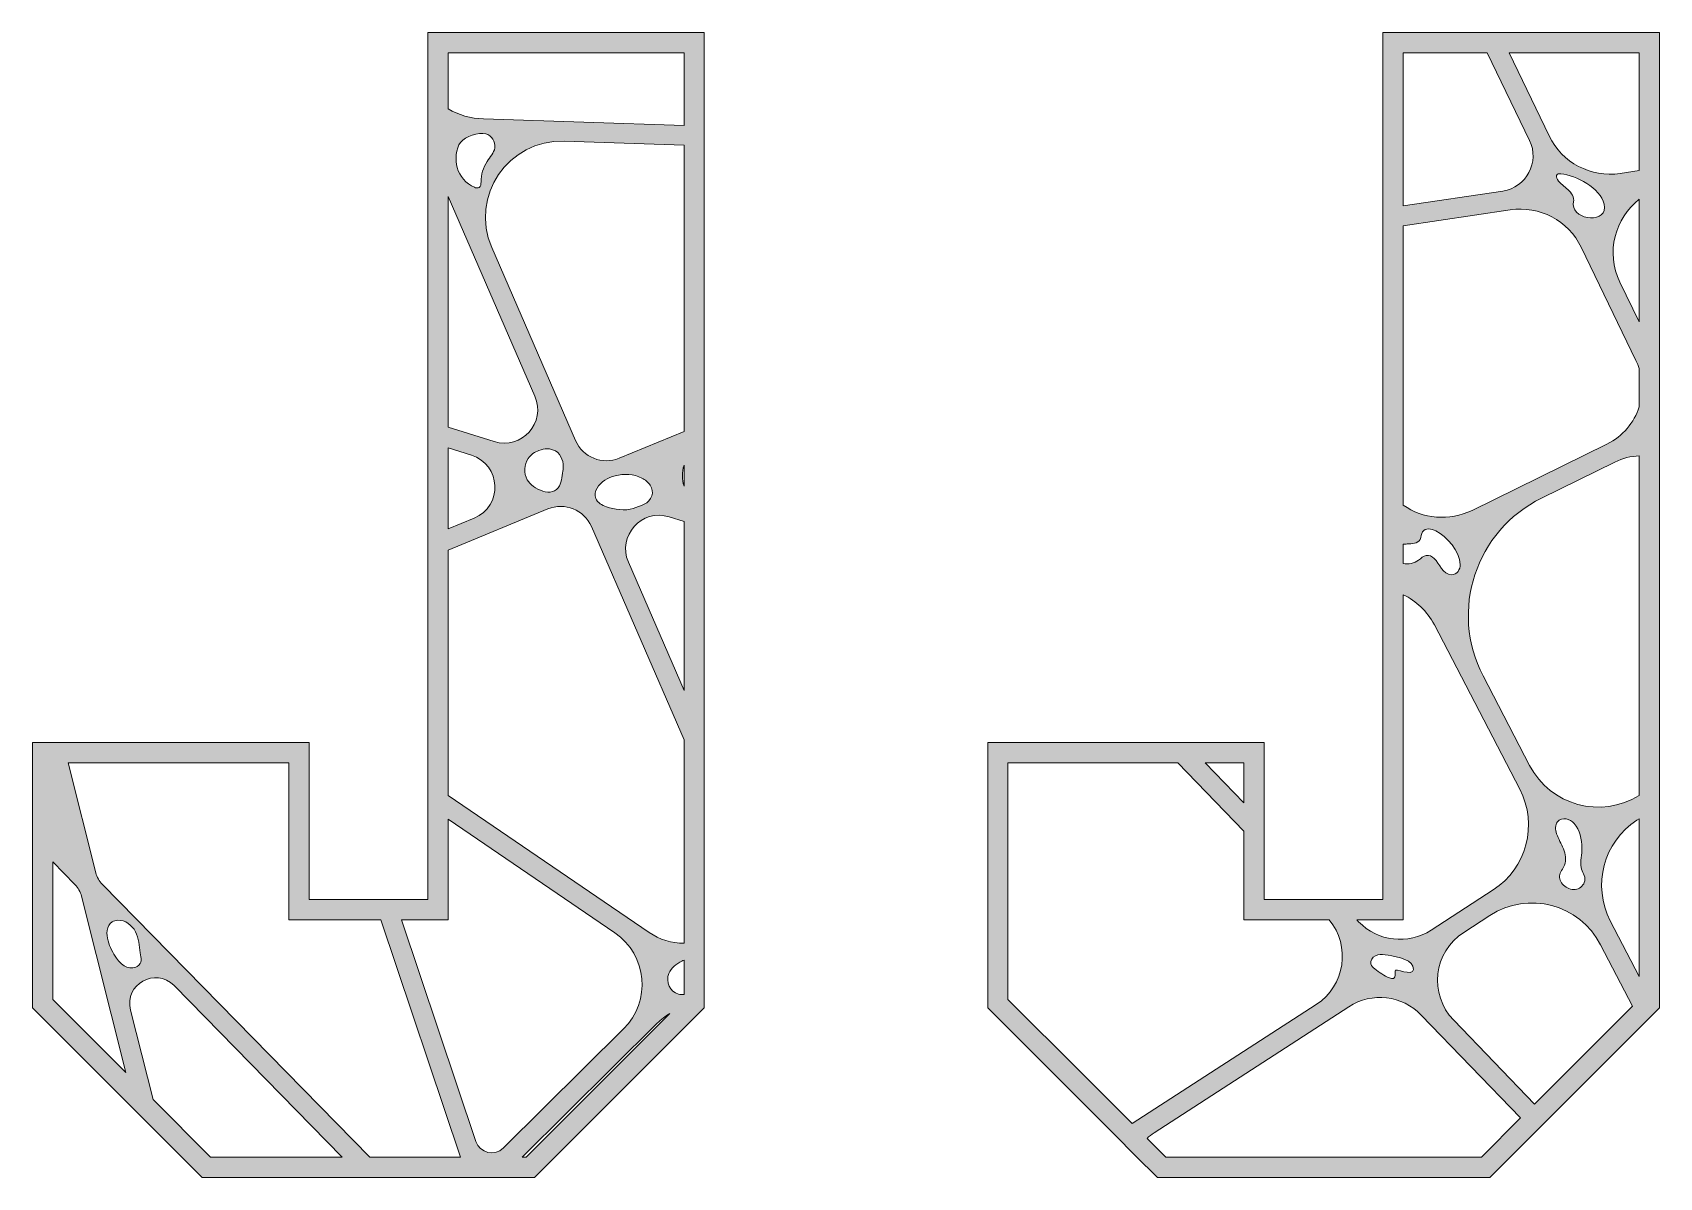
# Model space of a CAD drawing. Extents: x -1650 to 2650, y -4022 to 3022.
# Drawn here: x -180 to 450, y 378 to 822 of the extents above; entities that cross this region are included whole.
import ezdxf

# ---------------------------------------------------------------- set-up
doc = ezdxf.new("R2010")
doc.units = 0
doc.header["$MEASUREMENT"] = 0
doc.layers.add('Layer 1', color=7, linetype='Continuous')

msp = doc.modelspace()

# ---------------------------------------------------------------- hatches: boundary and pattern name
at = {"layer": 'Layer 1', "true_color": 0x808285}
h = msp.add_hatch(color=252, dxfattribs=at)
h.dxf.hatch_style = 2
h.paths.add_polyline_path([(-27, 821.75), (-27, 798.69), (-27, 772.42), (-27, 671.3), (-27, 663.33), (-27, 626.22), (-27, 617.99), (-27, 531.6), (-27, 522.38), (-27, 485.94), (-39.82, 485.94), (-47.84, 485.94), (-73.01, 485.94), (-73.01, 546.74), (-168.29, 546.74), (-176.14, 546.74), (-180.08, 546.74), (-180.08, 528.78), (-180.08, 508.46), (-180.08, 443.96), (-114.37, 378.25), (-52.4, 378.25), (-41.75, 378.25), (-12.04, 378.25), (1.62, 378.25), (14.36, 378.25), (80.08, 443.96), (80.08, 445), (80.08, 452.82), (80.08, 462.74), (80.08, 470.24), (80.08, 529.69), (80.08, 548.81), (80.08, 629.88), (80.08, 637.87), (80.08, 662.26), (80.08, 670.5), (80.08, 777.9), (80.08, 785.51), (80.08, 821.75)])
edge = h.paths.add_edge_path()
edge.add_spline(control_points=[(-19.14, 758.29), (-19.14, 758.29), (14.47, 680.86), (14.47, 680.86), (18.9, 670.66), (9.29, 659.97), (-1.33, 663.29), (-1.33, 663.29), (-19.14, 668.85), (-19.14, 668.85), (-19.14, 668.85), (-19.14, 758.29), (-19.14, 758.29)], knot_values=[0, 0, 0, 0, 1, 1, 1, 2, 2, 2, 3, 3, 3, 4, 4, 4, 4], degree=3, periodic=1)
edge = h.paths.add_edge_path()
edge.add_spline(control_points=[(-14.3, 779.2), (-12.41, 781.54), (-7.37, 783.32), (-4.54, 782.52), (-2.28, 781.89), (-0.7, 779.43), (-1.07, 777.12), (-1.37, 775.09), (-2.9, 773.51), (-4.01, 771.8), (-5.54, 769.46), (-6.38, 766.68), (-6.4, 763.88), (-6.41, 763.08), (-6.42, 762.13), (-7.1, 761.71), (-7.65, 761.36), (-8.36, 761.56), (-8.96, 761.82), (-12.18, 763.2), (-14.7, 766.09), (-15.64, 769.47), (-16.42, 772.27), (-16.24, 776.78), (-14.3, 779.2)], knot_values=[0, 0, 0, 0, 1, 1, 1, 2, 2, 2, 3, 3, 3, 4, 4, 4, 5, 5, 5, 6, 6, 6, 7, 7, 7, 8, 8, 8, 8], degree=3, periodic=1)
edge = h.paths.add_edge_path()
edge.add_spline(control_points=[(16.06, 659.89), (18.13, 660.68), (20.56, 660.8), (22.46, 659.66), (24.88, 658.2), (25.74, 655.16), (25.36, 652.5), (25.13, 650.78), (24.82, 647.77), (24.03, 646.18), (21.49, 641.12), (13.44, 644.9), (11.5, 648.49), (10.11, 651.05), (10.2, 654.38), (11.87, 656.76), (12.88, 658.21), (14.4, 659.27), (16.06, 659.89)], knot_values=[0, 0, 0, 0, 1, 1, 1, 2, 2, 2, 3, 3, 3, 4, 4, 4, 5, 5, 5, 6, 6, 6, 6], degree=3, periodic=1)
edge = h.paths.add_edge_path()
edge.add_spline(control_points=[(-19.14, 660.88), (-19.14, 660.88), (-10.13, 658.06), (-10.13, 658.06), (1.46, 654.44), (2.19, 638.29), (-9.04, 633.65), (-9.04, 633.65), (-19.14, 629.47), (-19.14, 629.47), (-19.14, 629.47), (-19.14, 660.88), (-19.14, 660.88)], knot_values=[0, 0, 0, 0, 1, 1, 1, 2, 2, 2, 3, 3, 3, 4, 4, 4, 4], degree=3, periodic=1)
edge = h.paths.add_edge_path()
edge.add_spline(control_points=[(-19.14, 478.08), (-19.14, 478.08), (-19.14, 517.02), (-19.14, 517.02), (-19.14, 517.02), (45.42, 473), (45.42, 473), (58, 464.42), (59.64, 446.5), (48.83, 435.78), (48.83, 435.78), (2.33, 389.67), (2.33, 389.67), (-1.08, 386.28), (-6.85, 387.66), (-8.38, 392.21), (-8.38, 392.21), (-37.19, 478.08), (-37.19, 478.08), (-37.19, 478.08), (-19.14, 478.08), (-19.14, 478.08)], knot_values=[0, 0, 0, 0, 1, 1, 1, 2, 2, 2, 3, 3, 3, 4, 4, 4, 5, 5, 5, 6, 6, 6, 7, 7, 7, 7], degree=3, periodic=1)
edge = h.paths.add_edge_path()
edge.add_spline(control_points=[(-172.23, 447.21), (-172.23, 447.21), (-172.23, 500.45), (-172.23, 500.45), (-172.23, 500.45), (-163.69, 491.73), (-163.69, 491.73), (-162.44, 490.47), (-161.56, 488.89), (-161.12, 487.17), (-161.12, 487.17), (-143.9, 418.89), (-143.9, 418.89), (-143.9, 418.89), (-172.23, 447.21), (-172.23, 447.21)], knot_values=[0, 0, 0, 0, 1, 1, 1, 2, 2, 2, 3, 3, 3, 4, 4, 4, 5, 5, 5, 5], degree=3, periodic=1)
edge = h.paths.add_edge_path()
edge.add_spline(control_points=[(-151.22, 473.92), (-151.02, 475.25), (-150.35, 476.56), (-149.21, 477.26), (-148.57, 477.65), (-147.83, 477.84), (-147.09, 477.88), (-144.21, 478.04), (-141.57, 475.98), (-140.22, 473.44), (-138.81, 470.8), (-138.9, 468.08), (-138.37, 465.23), (-138, 463.25), (-137.46, 461.27), (-139.62, 459.98), (-140.96, 459.17), (-142.72, 459.29), (-144.12, 459.99), (-145.52, 460.69), (-146.62, 461.89), (-147.53, 463.16), (-149.01, 465.2), (-150.13, 467.51), (-150.81, 469.95), (-151.17, 471.24), (-151.41, 472.6), (-151.22, 473.92)], knot_values=[0, 0, 0, 0, 1, 1, 1, 2, 2, 2, 3, 3, 3, 4, 4, 4, 5, 5, 5, 6, 6, 6, 7, 7, 7, 8, 8, 8, 9, 9, 9, 9], degree=3, periodic=1)
edge = h.paths.add_edge_path()
edge.add_spline(control_points=[(-111.11, 386.1), (-111.11, 386.1), (-133.41, 408.4), (-133.41, 408.4), (-133.41, 408.4), (-142.16, 443.1), (-142.16, 443.1), (-144.67, 453.02), (-132.45, 459.88), (-125.28, 452.58), (-125.28, 452.58), (-60.11, 386.1), (-60.11, 386.1), (-60.11, 386.1), (-111.11, 386.1), (-111.11, 386.1)], knot_values=[0, 0, 0, 0, 1, 1, 1, 2, 2, 2, 3, 3, 3, 4, 4, 4, 5, 5, 5, 5], degree=3, periodic=1)
edge = h.paths.add_edge_path()
edge.add_spline(control_points=[(-49.45, 386.1), (-49.45, 386.1), (-153.01, 491.72), (-153.01, 491.72), (-154.25, 492.99), (-155.14, 494.56), (-155.57, 496.29), (-155.57, 496.29), (-166.31, 538.89), (-166.31, 538.89), (-166.31, 538.89), (-80.86, 538.89), (-80.86, 538.89), (-80.86, 538.89), (-80.86, 478.08), (-80.86, 478.08), (-80.86, 478.08), (-45.21, 478.08), (-45.21, 478.08), (-45.21, 478.08), (-14.36, 386.1), (-14.36, 386.1), (-14.36, 386.1), (-49.45, 386.1), (-49.45, 386.1)], knot_values=[0, 0, 0, 0, 1, 1, 1, 2, 2, 2, 3, 3, 3, 4, 4, 4, 5, 5, 5, 6, 6, 6, 7, 7, 7, 8, 8, 8, 8], degree=3, periodic=1)
edge = h.paths.add_edge_path()
edge.add_spline(control_points=[(11.11, 386.1), (11.11, 386.1), (9.55, 386.1), (9.55, 386.1), (9.55, 386.1), (61.89, 438.01), (61.89, 438.01), (63.38, 439.49), (65.02, 440.74), (66.77, 441.75), (66.77, 441.75), (11.11, 386.1), (11.11, 386.1)], knot_values=[0, 0, 0, 0, 1, 1, 1, 2, 2, 2, 3, 3, 3, 4, 4, 4, 4], degree=3, periodic=1)
edge = h.paths.add_edge_path()
edge.add_spline(control_points=[(72.23, 449.12), (71.47, 449.04), (70.75, 449.07), (70.1, 449.25), (66.79, 450.12), (65.02, 454.12), (66.32, 457.24), (67.23, 459.44), (69.28, 460.94), (71.38, 462.05), (71.65, 462.19), (71.93, 462.33), (72.23, 462.46), (72.23, 462.46), (72.23, 449.12), (72.23, 449.12)], knot_values=[0, 0, 0, 0, 1, 1, 1, 2, 2, 2, 3, 3, 3, 4, 4, 4, 5, 5, 5, 5], degree=3, periodic=1)
edge = h.paths.add_edge_path()
edge.add_spline(control_points=[(72.23, 468.96), (67.52, 468.97), (62.79, 470.36), (58.67, 473.18), (58.67, 473.18), (-19.14, 526.24), (-19.14, 526.24), (-19.14, 526.24), (-19.14, 621.24), (-19.14, 621.24), (-19.14, 621.24), (19.49, 637.21), (19.49, 637.21), (26.05, 639.92), (33.56, 636.88), (36.38, 630.38), (36.38, 630.38), (72.23, 547.79), (72.23, 547.79), (72.23, 547.79), (72.23, 468.96), (72.23, 468.96)], knot_values=[0, 0, 0, 0, 1, 1, 1, 2, 2, 2, 3, 3, 3, 4, 4, 4, 5, 5, 5, 6, 6, 6, 7, 7, 7, 7], degree=3, periodic=1)
edge = h.paths.add_edge_path()
edge.add_spline(control_points=[(38.55, 645.24), (39.94, 647.8), (42.73, 649.32), (45.56, 650.04), (49, 650.92), (52.77, 650.79), (55.92, 649.15), (57.2, 648.49), (58.36, 647.57), (59.13, 646.36), (59.89, 645.14), (60.21, 643.61), (59.78, 642.24), (58.84, 639.2), (55.15, 638.39), (52.52, 637.42), (49.43, 636.29), (45.26, 637.06), (42.22, 638.06), (40.49, 638.63), (38.69, 639.58), (38.06, 641.3), (37.58, 642.58), (37.89, 644.04), (38.55, 645.24)], knot_values=[0, 0, 0, 0, 1, 1, 1, 2, 2, 2, 3, 3, 3, 4, 4, 4, 5, 5, 5, 6, 6, 6, 7, 7, 7, 8, 8, 8, 8], degree=3, periodic=1)
edge = h.paths.add_edge_path()
edge.add_spline(control_points=[(72.23, 566.91), (72.23, 566.91), (50.68, 616.56), (50.68, 616.56), (46.25, 626.76), (55.85, 637.45), (66.48, 634.13), (66.48, 634.13), (72.23, 632.33), (72.23, 632.33), (72.23, 632.33), (72.23, 566.91), (72.23, 566.91)], knot_values=[0, 0, 0, 0, 1, 1, 1, 2, 2, 2, 3, 3, 3, 4, 4, 4, 4], degree=3, periodic=1)
edge = h.paths.add_edge_path()
edge.add_spline(control_points=[(72.23, 646.02), (71.39, 648.64), (71.38, 651.51), (72.23, 654.14), (72.23, 654.14), (72.23, 646.02), (72.23, 646.02)], knot_values=[0, 0, 0, 0, 1, 1, 1, 2, 2, 2, 2], degree=3, periodic=1)
edge = h.paths.add_edge_path()
edge.add_spline(control_points=[(72.23, 667.25), (72.23, 667.25), (47.1, 656.86), (47.1, 656.86), (40.55, 654.15), (33.04, 657.19), (30.21, 663.7), (30.21, 663.7), (-2.23, 738.44), (-2.23, 738.44), (-10.85, 758.3), (4.15, 780.37), (25.79, 779.67), (25.79, 779.67), (72.23, 778.16), (72.23, 778.16), (72.23, 778.16), (72.23, 667.25), (72.23, 667.25)], knot_values=[0, 0, 0, 0, 1, 1, 1, 2, 2, 2, 3, 3, 3, 4, 4, 4, 5, 5, 5, 6, 6, 6, 6], degree=3, periodic=1)
edge = h.paths.add_edge_path()
edge.add_spline(control_points=[(-5.47, 788.29), (-10.37, 788.46), (-15.04, 789.82), (-19.14, 792.17), (-19.14, 792.17), (-19.14, 813.9), (-19.14, 813.9), (-19.14, 813.9), (72.23, 813.9), (72.23, 813.9), (72.23, 813.9), (72.23, 785.77), (72.23, 785.77), (72.23, 785.77), (-5.47, 788.29), (-5.47, 788.29)], knot_values=[0, 0, 0, 0, 1, 1, 1, 2, 2, 2, 3, 3, 3, 4, 4, 4, 5, 5, 5, 5], degree=3, periodic=1)
at = {"layer": 'Layer 1', "true_color": 0xffffff}
h = msp.add_hatch(color=7, dxfattribs=at)
h.dxf.hatch_style = 2
h.paths.add_polyline_path([(387.95, 821.75), (379.5, 821.75), (342.92, 821.75), (342.92, 753.4), (342.92, 745.7), (342.92, 647.23), (342.92, 606.31), (342.92, 485.94), (325.18, 485.94), (314.59, 485.94), (296.91, 485.94), (296.91, 504.28), (296.91, 515.25), (296.91, 546.74), (267.01, 546.74), (255.97, 546.74), (211.49, 546.74), (194.22, 546.74), (189.83, 546.74), (189.83, 544.58), (189.83, 536.11), (189.83, 443.96), (239.05, 394.74), (247.11, 386.68), (255.54, 378.25), (384.28, 378.25), (401.67, 395.63), (407.06, 401.02), (443.35, 437.3), (448.99, 442.95), (450, 443.96), (450, 522.28), (450, 531.35), (450, 656.94), (450, 665.75), (450, 682.13), (450, 694.41), (450, 761.36), (450, 769.45), (450, 821.75)])
edge = h.paths.add_edge_path()
edge.add_spline(control_points=[(350.77, 813.9), (350.77, 813.9), (383.29, 813.9), (383.29, 813.9), (383.29, 813.9), (399.69, 779.97), (399.69, 779.97), (403.73, 771.61), (398.51, 761.73), (389.32, 760.35), (389.32, 760.35), (350.77, 754.58), (350.77, 754.58), (350.77, 754.58), (350.77, 813.9), (350.77, 813.9)], knot_values=[0, 0, 0, 0, 1, 1, 1, 2, 2, 2, 3, 3, 3, 4, 4, 4, 5, 5, 5, 5], degree=3, periodic=1)
edge = h.paths.add_edge_path()
edge.add_spline(control_points=[(392.19, 753.09), (403.55, 754.79), (414.7, 748.9), (419.71, 738.56), (419.71, 738.56), (440.87, 694.77), (440.87, 694.77), (441.37, 693.72), (441.8, 692.66), (442.14, 691.59), (442.14, 691.59), (442.14, 676.78), (442.14, 676.78), (440.2, 670.69), (435.87, 665.37), (429.68, 662.33), (429.68, 662.33), (377.41, 636.66), (377.41, 636.66), (368.54, 632.31), (358.39, 633.39), (350.77, 638.65), (350.77, 638.65), (350.77, 746.88), (350.77, 746.88), (350.77, 746.88), (392.19, 753.09), (392.19, 753.09)], knot_values=[0, 0, 0, 0, 1, 1, 1, 2, 2, 2, 3, 3, 3, 4, 4, 4, 5, 5, 5, 6, 6, 6, 7, 7, 7, 8, 8, 8, 9, 9, 9, 9], degree=3, periodic=1)
edge = h.paths.add_edge_path()
edge.add_spline(control_points=[(414.04, 761.38), (412.61, 762.58), (410.98, 763.69), (410.22, 765.38), (410.08, 765.7), (409.98, 766.05), (410.09, 766.38), (410.31, 767.02), (411.17, 767.1), (411.84, 767.04), (417.53, 766.51), (427.19, 761.5), (428.61, 755.31), (430.36, 747.6), (416.63, 748.81), (416.62, 755.14), (416.62, 755.68), (416.77, 756.21), (416.78, 756.75), (416.85, 758.61), (415.47, 760.19), (414.04, 761.38)], knot_values=[0, 0, 0, 0, 1, 1, 1, 2, 2, 2, 3, 3, 3, 4, 4, 4, 5, 5, 5, 6, 6, 6, 7, 7, 7, 7], degree=3, periodic=1)
edge = h.paths.add_edge_path()
edge.add_spline(control_points=[(442.14, 526.27), (427.34, 517.03), (407.76, 522.33), (399.69, 537.88), (399.69, 537.88), (381.69, 572.53), (381.69, 572.53), (368.58, 597.78), (378.8, 628.87), (404.34, 641.41), (404.34, 641.41), (432.72, 655.34), (432.72, 655.34), (435.76, 656.84), (438.96, 657.64), (442.14, 657.8), (442.14, 657.8), (442.14, 526.27), (442.14, 526.27)], knot_values=[0, 0, 0, 0, 1, 1, 1, 2, 2, 2, 3, 3, 3, 4, 4, 4, 5, 5, 5, 6, 6, 6, 6], degree=3, periodic=1)
edge = h.paths.add_edge_path()
edge.add_spline(control_points=[(412.79, 505.52), (412, 507.52), (410.86, 509.36), (410.18, 511.4), (409.67, 512.93), (409.49, 514.77), (410.51, 516.02), (411.28, 516.96), (412.62, 517.33), (413.82, 517.13), (415.02, 516.93), (416.09, 516.22), (416.93, 515.34), (419.29, 512.88), (419.92, 509.25), (419.98, 505.85), (420.02, 503.43), (419.22, 500.71), (419.65, 498.33), (419.98, 496.49), (421.47, 495.17), (421.05, 493.12), (420.74, 491.6), (419.52, 490.3), (418.02, 489.9), (416.39, 489.47), (414.61, 490.07), (413.29, 491.12), (412.09, 492.07), (411.15, 493.52), (411.29, 495.04), (411.44, 496.6), (412.64, 497.82), (413.22, 499.27), (414.02, 501.26), (413.59, 503.53), (412.79, 505.52)], knot_values=[0, 0, 0, 0, 1, 1, 1, 2, 2, 2, 3, 3, 3, 4, 4, 4, 5, 5, 5, 6, 6, 6, 7, 7, 7, 8, 8, 8, 9, 9, 9, 10, 10, 10, 11, 11, 11, 12, 12, 12, 12], degree=3, periodic=1)
edge = h.paths.add_edge_path()
edge.add_spline(control_points=[(350.77, 623.57), (351.26, 623.6), (351.74, 623.62), (352.23, 623.63), (354.11, 623.66), (356.41, 623.75), (357.3, 625.41), (357.79, 626.32), (357.69, 627.47), (358.24, 628.34), (359.27, 629.93), (361.71, 629.57), (363.4, 628.7), (367.63, 626.55), (372.75, 620.85), (372.83, 615.74), (372.86, 613.76), (371.67, 611.76), (369.42, 611.72), (366.22, 611.66), (364.71, 616.09), (362.77, 618.02), (361.94, 618.84), (360.78, 619.43), (359.64, 619.21), (358.5, 619), (357.65, 618.06), (356.72, 617.37), (355.05, 616.12), (352.83, 615.63), (350.77, 616.02), (350.77, 616.02), (350.77, 623.57), (350.77, 623.57)], knot_values=[0, 0, 0, 0, 1, 1, 1, 2, 2, 2, 3, 3, 3, 4, 4, 4, 5, 5, 5, 6, 6, 6, 7, 7, 7, 8, 8, 8, 9, 9, 9, 10, 10, 10, 11, 11, 11, 11], degree=3, periodic=1)
edge = h.paths.add_edge_path()
edge.add_spline(control_points=[(350.77, 478.08), (350.77, 478.08), (350.77, 603.97), (350.77, 603.97), (355.78, 601.6), (360.08, 597.62), (362.82, 592.34), (362.82, 592.34), (395.92, 528.62), (395.92, 528.62), (403.03, 514.92), (398.58, 498.05), (385.62, 489.65), (385.62, 489.65), (361.55, 474.07), (361.55, 474.07), (352.63, 468.3), (340.88, 469.65), (333.5, 477.3), (333.5, 477.3), (332.76, 478.08), (332.76, 478.08), (332.76, 478.08), (350.77, 478.08), (350.77, 478.08)], knot_values=[0, 0, 0, 0, 1, 1, 1, 2, 2, 2, 3, 3, 3, 4, 4, 4, 5, 5, 5, 6, 6, 6, 7, 7, 7, 8, 8, 8, 8], degree=3, periodic=1)
edge = h.paths.add_edge_path()
edge.add_spline(control_points=[(347.69, 456.88), (347.69, 456.29), (347.5, 455.62), (346.97, 455.37), (346.49, 455.14), (345.92, 455.33), (345.43, 455.55), (343.4, 456.43), (341.49, 457.61), (339.78, 459.01), (339.14, 459.55), (338.49, 460.17), (338.27, 460.98), (337.95, 462.22), (338.82, 463.54), (339.97, 464.12), (341.12, 464.69), (342.47, 464.68), (343.75, 464.54), (346.35, 464.27), (353.48, 462.98), (354.53, 460.1), (356.16, 455.63), (349.23, 458.71), (347.76, 458.59), (347.59, 457.99), (347.69, 457.5), (347.69, 456.88)], knot_values=[0, 0, 0, 0, 1, 1, 1, 2, 2, 2, 3, 3, 3, 4, 4, 4, 5, 5, 5, 6, 6, 6, 7, 7, 7, 8, 8, 8, 9, 9, 9, 9], degree=3, periodic=1)
h.paths.add_polyline_path([(289.05, 538.89), (289.05, 523.4), (274.11, 538.89)])
edge = h.paths.add_edge_path()
edge.add_spline(control_points=[(236.51, 408.4), (236.51, 408.4), (226.01, 418.89), (226.01, 418.89), (226.01, 418.89), (197.69, 447.21), (197.69, 447.21), (197.69, 447.21), (197.69, 538.89), (197.69, 538.89), (197.69, 538.89), (263.53, 538.89), (263.53, 538.89), (263.53, 538.89), (289.05, 512.43), (289.05, 512.43), (289.05, 512.43), (289.05, 478.08), (289.05, 478.08), (289.05, 478.08), (322.08, 478.08), (322.08, 478.08), (330.51, 467.97), (328.32, 452.55), (317.07, 445.26), (317.07, 445.26), (245.79, 399.11), (245.79, 399.11), (245.79, 399.11), (236.51, 408.4), (236.51, 408.4)], knot_values=[0, 0, 0, 0, 1, 1, 1, 2, 2, 2, 3, 3, 3, 4, 4, 4, 5, 5, 5, 6, 6, 6, 7, 7, 7, 8, 8, 8, 9, 9, 9, 10, 10, 10, 10], degree=3, periodic=1)
edge = h.paths.add_edge_path()
edge.add_spline(control_points=[(381.03, 386.1), (381.03, 386.1), (258.8, 386.1), (258.8, 386.1), (258.8, 386.1), (251.54, 393.37), (251.54, 393.37), (252.35, 394.16), (253.27, 394.88), (254.26, 395.52), (254.26, 395.52), (329.72, 444.39), (329.72, 444.39), (338.63, 450.17), (350.4, 448.81), (357.77, 441.16), (357.77, 441.16), (396.21, 401.29), (396.21, 401.29), (396.21, 401.29), (381.03, 386.1), (381.03, 386.1)], knot_values=[0, 0, 0, 0, 1, 1, 1, 2, 2, 2, 3, 3, 3, 4, 4, 4, 5, 5, 5, 6, 6, 6, 7, 7, 7, 7], degree=3, periodic=1)
edge = h.paths.add_edge_path()
edge.add_spline(control_points=[(436.68, 441.75), (436.68, 441.75), (401.6, 406.68), (401.6, 406.68), (401.6, 406.68), (370.3, 439.15), (370.3, 439.15), (360.59, 449.2), (362.48, 465.6), (374.21, 473.2), (374.21, 473.2), (384.31, 479.74), (384.31, 479.74), (399.15, 489.35), (419.05, 484.09), (427.2, 468.4), (427.2, 468.4), (439.55, 444.62), (439.55, 444.62), (439.55, 444.62), (439.55, 444.62), (439.55, 444.62), (439.55, 444.62), (436.68, 441.75), (436.68, 441.75)], knot_values=[0, 0, 0, 0, 1, 1, 1, 2, 2, 2, 3, 3, 3, 4, 4, 4, 5, 5, 5, 6, 6, 6, 7, 7, 7, 8, 8, 8, 8], degree=3, periodic=1)
edge = h.paths.add_edge_path()
edge.add_spline(control_points=[(442.14, 456.14), (442.14, 456.14), (430.96, 477.66), (430.96, 477.66), (423.85, 491.36), (428.31, 508.23), (441.27, 516.63), (441.27, 516.63), (442.14, 517.2), (442.14, 517.2), (442.14, 517.2), (442.14, 456.14), (442.14, 456.14)], knot_values=[0, 0, 0, 0, 1, 1, 1, 2, 2, 2, 3, 3, 3, 4, 4, 4, 4], degree=3, periodic=1)
edge = h.paths.add_edge_path()
edge.add_spline(control_points=[(442.14, 709.63), (442.14, 709.63), (434.69, 725.05), (434.69, 725.05), (429.06, 736.69), (432.86, 749.88), (442.14, 757.15), (442.14, 757.15), (442.14, 709.63), (442.14, 709.63)], knot_values=[0, 0, 0, 0, 1, 1, 1, 2, 2, 2, 3, 3, 3, 3], degree=3, periodic=1)
edge = h.paths.add_edge_path()
edge.add_spline(control_points=[(434.81, 767.17), (423.45, 765.47), (412.3, 771.36), (407.31, 781.7), (407.31, 781.7), (391.74, 813.9), (391.74, 813.9), (391.74, 813.9), (442.14, 813.9), (442.14, 813.9), (442.14, 813.9), (442.14, 768.27), (442.14, 768.27), (442.14, 768.27), (434.81, 767.17), (434.81, 767.17)], knot_values=[0, 0, 0, 0, 1, 1, 1, 2, 2, 2, 3, 3, 3, 4, 4, 4, 5, 5, 5, 5], degree=3, periodic=1)

# ---------------------------------------------------------------- linework, layer by layer
at = {"layer": 'Layer 1', "lineweight": 0}
for points in [[(-27, 821.75), (-27, 798.69), (-27, 772.42), (-27, 671.3), (-27, 663.33), (-27, 626.22), (-27, 617.99), (-27, 531.6), (-27, 522.38), (-27, 485.94), (-39.82, 485.94), (-47.84, 485.94), (-73.01, 485.94), (-73.01, 546.74), (-168.29, 546.74), (-176.14, 546.74), (-180.08, 546.74), (-180.08, 528.78), (-180.08, 508.46), (-180.08, 443.96), (-114.37, 378.25), (-52.4, 378.25), (-41.75, 378.25), (-12.04, 378.25), (1.62, 378.25), (14.36, 378.25), (80.08, 443.96), (80.08, 445), (80.08, 452.82), (80.08, 462.74), (80.08, 470.24), (80.08, 529.69), (80.08, 548.81), (80.08, 629.88), (80.08, 637.87), (80.08, 662.26), (80.08, 670.5), (80.08, 777.9), (80.08, 785.51), (80.08, 821.75), (-27, 821.75)], [(387.95, 821.75), (379.5, 821.75), (342.92, 821.75), (342.92, 753.4), (342.92, 745.7), (342.92, 647.23), (342.92, 606.31), (342.92, 485.94), (325.18, 485.94), (314.59, 485.94), (296.91, 485.94), (296.91, 504.28), (296.91, 515.25), (296.91, 546.74), (267.01, 546.74), (255.97, 546.74), (211.49, 546.74), (194.22, 546.74), (189.83, 546.74), (189.83, 544.58), (189.83, 536.11), (189.83, 443.96), (239.05, 394.74), (247.11, 386.68), (255.54, 378.25), (384.28, 378.25), (401.67, 395.63), (407.06, 401.02), (443.35, 437.3), (448.99, 442.95), (450, 443.96), (450, 522.28), (450, 531.35), (450, 656.94), (450, 665.75), (450, 682.13), (450, 694.41), (450, 761.36), (450, 769.45), (450, 821.75), (387.95, 821.75)], [(289.05, 538.89), (289.05, 523.4), (274.11, 538.89), (289.05, 538.89)]]:
    msp.add_lwpolyline(points, dxfattribs=at)
for points, knots in [([(-5.47, 788.29), (-10.37, 788.46), (-15.04, 789.82), (-19.14, 792.17), (-19.14, 792.17), (-19.14, 813.9), (-19.14, 813.9), (-19.14, 813.9), (72.23, 813.9), (72.23, 813.9), (72.23, 813.9), (72.23, 785.77), (72.23, 785.77), (72.23, 785.77), (-5.47, 788.29), (-5.47, 788.29)], [0, 0, 0, 0, 1, 1, 1, 2, 2, 2, 3, 3, 3, 4, 4, 4, 5, 5, 5, 5]), ([(350.77, 813.9), (350.77, 813.9), (383.29, 813.9), (383.29, 813.9), (383.29, 813.9), (399.69, 779.97), (399.69, 779.97), (403.73, 771.61), (398.51, 761.73), (389.32, 760.35), (389.32, 760.35), (350.77, 754.58), (350.77, 754.58), (350.77, 754.58), (350.77, 813.9), (350.77, 813.9)], [0, 0, 0, 0, 1, 1, 1, 2, 2, 2, 3, 3, 3, 4, 4, 4, 5, 5, 5, 5]), ([(434.81, 767.17), (423.45, 765.47), (412.3, 771.36), (407.31, 781.7), (407.31, 781.7), (391.74, 813.9), (391.74, 813.9), (391.74, 813.9), (442.14, 813.9), (442.14, 813.9), (442.14, 813.9), (442.14, 768.27), (442.14, 768.27), (442.14, 768.27), (434.81, 767.17), (434.81, 767.17)], [0, 0, 0, 0, 1, 1, 1, 2, 2, 2, 3, 3, 3, 4, 4, 4, 5, 5, 5, 5]), ([(-14.3, 779.2), (-12.41, 781.54), (-7.37, 783.32), (-4.54, 782.52), (-2.28, 781.89), (-0.7, 779.43), (-1.07, 777.12), (-1.37, 775.09), (-2.9, 773.51), (-4.01, 771.8), (-5.54, 769.46), (-6.38, 766.68), (-6.4, 763.88), (-6.41, 763.08), (-6.42, 762.13), (-7.1, 761.71), (-7.65, 761.36), (-8.36, 761.56), (-8.96, 761.82), (-12.18, 763.2), (-14.7, 766.09), (-15.64, 769.47), (-16.42, 772.27), (-16.24, 776.78), (-14.3, 779.2)], [0, 0, 0, 0, 1, 1, 1, 2, 2, 2, 3, 3, 3, 4, 4, 4, 5, 5, 5, 6, 6, 6, 7, 7, 7, 8, 8, 8, 8]), ([(72.23, 667.25), (72.23, 667.25), (47.1, 656.86), (47.1, 656.86), (40.55, 654.15), (33.04, 657.19), (30.21, 663.7), (30.21, 663.7), (-2.23, 738.44), (-2.23, 738.44), (-10.85, 758.3), (4.15, 780.37), (25.79, 779.67), (25.79, 779.67), (72.23, 778.16), (72.23, 778.16), (72.23, 778.16), (72.23, 667.25), (72.23, 667.25)], [0, 0, 0, 0, 1, 1, 1, 2, 2, 2, 3, 3, 3, 4, 4, 4, 5, 5, 5, 6, 6, 6, 6]), ([(414.04, 761.38), (412.61, 762.58), (410.98, 763.69), (410.22, 765.38), (410.08, 765.7), (409.98, 766.05), (410.09, 766.38), (410.31, 767.02), (411.17, 767.1), (411.84, 767.04), (417.53, 766.51), (427.19, 761.5), (428.61, 755.31), (430.36, 747.6), (416.63, 748.81), (416.62, 755.14), (416.62, 755.68), (416.77, 756.21), (416.78, 756.75), (416.85, 758.61), (415.47, 760.19), (414.04, 761.38)], [0, 0, 0, 0, 1, 1, 1, 2, 2, 2, 3, 3, 3, 4, 4, 4, 5, 5, 5, 6, 6, 6, 7, 7, 7, 7]), ([(-19.14, 758.29), (-19.14, 758.29), (14.47, 680.86), (14.47, 680.86), (18.9, 670.66), (9.29, 659.97), (-1.33, 663.29), (-1.33, 663.29), (-19.14, 668.85), (-19.14, 668.85), (-19.14, 668.85), (-19.14, 758.29), (-19.14, 758.29)], [0, 0, 0, 0, 1, 1, 1, 2, 2, 2, 3, 3, 3, 4, 4, 4, 4]), ([(442.14, 709.63), (442.14, 709.63), (434.69, 725.05), (434.69, 725.05), (429.06, 736.69), (432.86, 749.88), (442.14, 757.15), (442.14, 757.15), (442.14, 709.63), (442.14, 709.63)], [0, 0, 0, 0, 1, 1, 1, 2, 2, 2, 3, 3, 3, 3]), ([(392.19, 753.09), (403.55, 754.79), (414.7, 748.9), (419.71, 738.56), (419.71, 738.56), (440.87, 694.77), (440.87, 694.77), (441.37, 693.72), (441.8, 692.66), (442.14, 691.59), (442.14, 691.59), (442.14, 676.78), (442.14, 676.78), (440.2, 670.69), (435.87, 665.37), (429.68, 662.33), (429.68, 662.33), (377.41, 636.66), (377.41, 636.66), (368.54, 632.31), (358.39, 633.39), (350.77, 638.65), (350.77, 638.65), (350.77, 746.88), (350.77, 746.88), (350.77, 746.88), (392.19, 753.09), (392.19, 753.09)], [0, 0, 0, 0, 1, 1, 1, 2, 2, 2, 3, 3, 3, 4, 4, 4, 5, 5, 5, 6, 6, 6, 7, 7, 7, 8, 8, 8, 9, 9, 9, 9]), ([(-19.14, 660.88), (-19.14, 660.88), (-10.13, 658.06), (-10.13, 658.06), (1.46, 654.44), (2.19, 638.29), (-9.04, 633.65), (-9.04, 633.65), (-19.14, 629.47), (-19.14, 629.47), (-19.14, 629.47), (-19.14, 660.88), (-19.14, 660.88)], [0, 0, 0, 0, 1, 1, 1, 2, 2, 2, 3, 3, 3, 4, 4, 4, 4]), ([(16.06, 659.89), (18.13, 660.68), (20.56, 660.8), (22.46, 659.66), (24.88, 658.2), (25.74, 655.16), (25.36, 652.5), (25.13, 650.78), (24.82, 647.77), (24.03, 646.18), (21.49, 641.12), (13.44, 644.9), (11.5, 648.49), (10.11, 651.05), (10.2, 654.38), (11.87, 656.76), (12.88, 658.21), (14.4, 659.27), (16.06, 659.89)], [0, 0, 0, 0, 1, 1, 1, 2, 2, 2, 3, 3, 3, 4, 4, 4, 5, 5, 5, 6, 6, 6, 6]), ([(442.14, 526.27), (427.34, 517.03), (407.76, 522.33), (399.69, 537.88), (399.69, 537.88), (381.69, 572.53), (381.69, 572.53), (368.58, 597.78), (378.8, 628.87), (404.34, 641.41), (404.34, 641.41), (432.72, 655.34), (432.72, 655.34), (435.76, 656.84), (438.96, 657.64), (442.14, 657.8), (442.14, 657.8), (442.14, 526.27), (442.14, 526.27)], [0, 0, 0, 0, 1, 1, 1, 2, 2, 2, 3, 3, 3, 4, 4, 4, 5, 5, 5, 6, 6, 6, 6]), ([(38.55, 645.24), (39.94, 647.8), (42.73, 649.32), (45.56, 650.04), (49, 650.92), (52.77, 650.79), (55.92, 649.15), (57.2, 648.49), (58.36, 647.57), (59.13, 646.36), (59.89, 645.14), (60.21, 643.61), (59.78, 642.24), (58.84, 639.2), (55.15, 638.39), (52.52, 637.42), (49.43, 636.29), (45.26, 637.06), (42.22, 638.06), (40.49, 638.63), (38.69, 639.58), (38.06, 641.3), (37.58, 642.58), (37.89, 644.04), (38.55, 645.24)], [0, 0, 0, 0, 1, 1, 1, 2, 2, 2, 3, 3, 3, 4, 4, 4, 5, 5, 5, 6, 6, 6, 7, 7, 7, 8, 8, 8, 8]), ([(72.23, 646.02), (71.39, 648.64), (71.38, 651.51), (72.23, 654.14), (72.23, 654.14), (72.23, 646.02), (72.23, 646.02)], [0, 0, 0, 0, 1, 1, 1, 2, 2, 2, 2]), ([(72.23, 468.96), (67.52, 468.97), (62.79, 470.36), (58.67, 473.18), (58.67, 473.18), (-19.14, 526.24), (-19.14, 526.24), (-19.14, 526.24), (-19.14, 621.24), (-19.14, 621.24), (-19.14, 621.24), (19.49, 637.21), (19.49, 637.21), (26.05, 639.92), (33.56, 636.88), (36.38, 630.38), (36.38, 630.38), (72.23, 547.79), (72.23, 547.79), (72.23, 547.79), (72.23, 468.96), (72.23, 468.96)], [0, 0, 0, 0, 1, 1, 1, 2, 2, 2, 3, 3, 3, 4, 4, 4, 5, 5, 5, 6, 6, 6, 7, 7, 7, 7]), ([(72.23, 566.91), (72.23, 566.91), (50.68, 616.56), (50.68, 616.56), (46.25, 626.76), (55.85, 637.45), (66.48, 634.13), (66.48, 634.13), (72.23, 632.33), (72.23, 632.33), (72.23, 632.33), (72.23, 566.91), (72.23, 566.91)], [0, 0, 0, 0, 1, 1, 1, 2, 2, 2, 3, 3, 3, 4, 4, 4, 4]), ([(350.77, 623.57), (351.26, 623.6), (351.74, 623.62), (352.23, 623.63), (354.11, 623.66), (356.41, 623.75), (357.3, 625.41), (357.79, 626.32), (357.69, 627.47), (358.24, 628.34), (359.27, 629.93), (361.71, 629.57), (363.4, 628.7), (367.63, 626.55), (372.75, 620.85), (372.83, 615.74), (372.86, 613.76), (371.67, 611.76), (369.42, 611.72), (366.22, 611.66), (364.71, 616.09), (362.77, 618.02), (361.94, 618.84), (360.78, 619.43), (359.64, 619.21), (358.5, 619), (357.65, 618.06), (356.72, 617.37), (355.05, 616.12), (352.83, 615.63), (350.77, 616.02), (350.77, 616.02), (350.77, 623.57), (350.77, 623.57)], [0, 0, 0, 0, 1, 1, 1, 2, 2, 2, 3, 3, 3, 4, 4, 4, 5, 5, 5, 6, 6, 6, 7, 7, 7, 8, 8, 8, 9, 9, 9, 10, 10, 10, 11, 11, 11, 11]), ([(350.77, 478.08), (350.77, 478.08), (350.77, 603.97), (350.77, 603.97), (355.78, 601.6), (360.08, 597.62), (362.82, 592.34), (362.82, 592.34), (395.92, 528.62), (395.92, 528.62), (403.03, 514.92), (398.58, 498.05), (385.62, 489.65), (385.62, 489.65), (361.55, 474.07), (361.55, 474.07), (352.63, 468.3), (340.88, 469.65), (333.5, 477.3), (333.5, 477.3), (332.76, 478.08), (332.76, 478.08), (332.76, 478.08), (350.77, 478.08), (350.77, 478.08)], [0, 0, 0, 0, 1, 1, 1, 2, 2, 2, 3, 3, 3, 4, 4, 4, 5, 5, 5, 6, 6, 6, 7, 7, 7, 8, 8, 8, 8]), ([(-49.45, 386.1), (-49.45, 386.1), (-153.01, 491.72), (-153.01, 491.72), (-154.25, 492.99), (-155.14, 494.56), (-155.57, 496.29), (-155.57, 496.29), (-166.31, 538.89), (-166.31, 538.89), (-166.31, 538.89), (-80.86, 538.89), (-80.86, 538.89), (-80.86, 538.89), (-80.86, 478.08), (-80.86, 478.08), (-80.86, 478.08), (-45.21, 478.08), (-45.21, 478.08), (-45.21, 478.08), (-14.36, 386.1), (-14.36, 386.1), (-14.36, 386.1), (-49.45, 386.1), (-49.45, 386.1)], [0, 0, 0, 0, 1, 1, 1, 2, 2, 2, 3, 3, 3, 4, 4, 4, 5, 5, 5, 6, 6, 6, 7, 7, 7, 8, 8, 8, 8]), ([(236.51, 408.4), (236.51, 408.4), (226.01, 418.89), (226.01, 418.89), (226.01, 418.89), (197.69, 447.21), (197.69, 447.21), (197.69, 447.21), (197.69, 538.89), (197.69, 538.89), (197.69, 538.89), (263.53, 538.89), (263.53, 538.89), (263.53, 538.89), (289.05, 512.43), (289.05, 512.43), (289.05, 512.43), (289.05, 478.08), (289.05, 478.08), (289.05, 478.08), (322.08, 478.08), (322.08, 478.08), (330.51, 467.97), (328.32, 452.55), (317.07, 445.26), (317.07, 445.26), (245.79, 399.11), (245.79, 399.11), (245.79, 399.11), (236.51, 408.4), (236.51, 408.4)], [0, 0, 0, 0, 1, 1, 1, 2, 2, 2, 3, 3, 3, 4, 4, 4, 5, 5, 5, 6, 6, 6, 7, 7, 7, 8, 8, 8, 9, 9, 9, 10, 10, 10, 10]), ([(-19.14, 478.08), (-19.14, 478.08), (-19.14, 517.02), (-19.14, 517.02), (-19.14, 517.02), (45.42, 473), (45.42, 473), (58, 464.42), (59.64, 446.5), (48.83, 435.78), (48.83, 435.78), (2.33, 389.67), (2.33, 389.67), (-1.08, 386.28), (-6.85, 387.66), (-8.38, 392.21), (-8.38, 392.21), (-37.19, 478.08), (-37.19, 478.08), (-37.19, 478.08), (-19.14, 478.08), (-19.14, 478.08)], [0, 0, 0, 0, 1, 1, 1, 2, 2, 2, 3, 3, 3, 4, 4, 4, 5, 5, 5, 6, 6, 6, 7, 7, 7, 7]), ([(412.79, 505.52), (412, 507.52), (410.86, 509.36), (410.18, 511.4), (409.67, 512.93), (409.49, 514.77), (410.51, 516.02), (411.28, 516.96), (412.62, 517.33), (413.82, 517.13), (415.02, 516.93), (416.09, 516.22), (416.93, 515.34), (419.29, 512.88), (419.92, 509.25), (419.98, 505.85), (420.02, 503.43), (419.22, 500.71), (419.65, 498.33), (419.98, 496.49), (421.47, 495.17), (421.05, 493.12), (420.74, 491.6), (419.52, 490.3), (418.02, 489.9), (416.39, 489.47), (414.61, 490.07), (413.29, 491.12), (412.09, 492.07), (411.15, 493.52), (411.29, 495.04), (411.44, 496.6), (412.64, 497.82), (413.22, 499.27), (414.02, 501.26), (413.59, 503.53), (412.79, 505.52)], [0, 0, 0, 0, 1, 1, 1, 2, 2, 2, 3, 3, 3, 4, 4, 4, 5, 5, 5, 6, 6, 6, 7, 7, 7, 8, 8, 8, 9, 9, 9, 10, 10, 10, 11, 11, 11, 12, 12, 12, 12]), ([(442.14, 456.14), (442.14, 456.14), (430.96, 477.66), (430.96, 477.66), (423.85, 491.36), (428.31, 508.23), (441.27, 516.63), (441.27, 516.63), (442.14, 517.2), (442.14, 517.2), (442.14, 517.2), (442.14, 456.14), (442.14, 456.14)], [0, 0, 0, 0, 1, 1, 1, 2, 2, 2, 3, 3, 3, 4, 4, 4, 4]), ([(-172.23, 447.21), (-172.23, 447.21), (-172.23, 500.45), (-172.23, 500.45), (-172.23, 500.45), (-163.69, 491.73), (-163.69, 491.73), (-162.44, 490.47), (-161.56, 488.89), (-161.12, 487.17), (-161.12, 487.17), (-143.9, 418.89), (-143.9, 418.89), (-143.9, 418.89), (-172.23, 447.21), (-172.23, 447.21)], [0, 0, 0, 0, 1, 1, 1, 2, 2, 2, 3, 3, 3, 4, 4, 4, 5, 5, 5, 5]), ([(436.68, 441.75), (436.68, 441.75), (401.6, 406.68), (401.6, 406.68), (401.6, 406.68), (370.3, 439.15), (370.3, 439.15), (360.59, 449.2), (362.48, 465.6), (374.21, 473.2), (374.21, 473.2), (384.31, 479.74), (384.31, 479.74), (399.15, 489.35), (419.05, 484.09), (427.2, 468.4), (427.2, 468.4), (439.55, 444.62), (439.55, 444.62), (439.55, 444.62), (439.55, 444.62), (439.55, 444.62), (439.55, 444.62), (436.68, 441.75), (436.68, 441.75)], [0, 0, 0, 0, 1, 1, 1, 2, 2, 2, 3, 3, 3, 4, 4, 4, 5, 5, 5, 6, 6, 6, 7, 7, 7, 8, 8, 8, 8]), ([(-151.22, 473.92), (-151.02, 475.25), (-150.35, 476.56), (-149.21, 477.26), (-148.57, 477.65), (-147.83, 477.84), (-147.09, 477.88), (-144.21, 478.04), (-141.57, 475.98), (-140.22, 473.44), (-138.81, 470.8), (-138.9, 468.08), (-138.37, 465.23), (-138, 463.25), (-137.46, 461.27), (-139.62, 459.98), (-140.96, 459.17), (-142.72, 459.29), (-144.12, 459.99), (-145.52, 460.69), (-146.62, 461.89), (-147.53, 463.16), (-149.01, 465.2), (-150.13, 467.51), (-150.81, 469.95), (-151.17, 471.24), (-151.41, 472.6), (-151.22, 473.92)], [0, 0, 0, 0, 1, 1, 1, 2, 2, 2, 3, 3, 3, 4, 4, 4, 5, 5, 5, 6, 6, 6, 7, 7, 7, 8, 8, 8, 9, 9, 9, 9]), ([(72.23, 449.12), (71.47, 449.04), (70.75, 449.07), (70.1, 449.25), (66.79, 450.12), (65.02, 454.12), (66.32, 457.24), (67.23, 459.44), (69.28, 460.94), (71.38, 462.05), (71.65, 462.19), (71.93, 462.33), (72.23, 462.46), (72.23, 462.46), (72.23, 449.12), (72.23, 449.12)], [0, 0, 0, 0, 1, 1, 1, 2, 2, 2, 3, 3, 3, 4, 4, 4, 5, 5, 5, 5]), ([(347.69, 456.88), (347.69, 456.29), (347.5, 455.62), (346.97, 455.37), (346.49, 455.14), (345.92, 455.33), (345.43, 455.55), (343.4, 456.43), (341.49, 457.61), (339.78, 459.01), (339.14, 459.55), (338.49, 460.17), (338.27, 460.98), (337.95, 462.22), (338.82, 463.54), (339.97, 464.12), (341.12, 464.69), (342.47, 464.68), (343.75, 464.54), (346.35, 464.27), (353.48, 462.98), (354.53, 460.1), (356.16, 455.63), (349.23, 458.71), (347.76, 458.59), (347.59, 457.99), (347.69, 457.5), (347.69, 456.88)], [0, 0, 0, 0, 1, 1, 1, 2, 2, 2, 3, 3, 3, 4, 4, 4, 5, 5, 5, 6, 6, 6, 7, 7, 7, 8, 8, 8, 9, 9, 9, 9]), ([(-111.11, 386.1), (-111.11, 386.1), (-133.41, 408.4), (-133.41, 408.4), (-133.41, 408.4), (-142.16, 443.1), (-142.16, 443.1), (-144.67, 453.02), (-132.45, 459.88), (-125.28, 452.58), (-125.28, 452.58), (-60.11, 386.1), (-60.11, 386.1), (-60.11, 386.1), (-111.11, 386.1), (-111.11, 386.1)], [0, 0, 0, 0, 1, 1, 1, 2, 2, 2, 3, 3, 3, 4, 4, 4, 5, 5, 5, 5]), ([(381.03, 386.1), (381.03, 386.1), (258.8, 386.1), (258.8, 386.1), (258.8, 386.1), (251.54, 393.37), (251.54, 393.37), (252.35, 394.16), (253.27, 394.88), (254.26, 395.52), (254.26, 395.52), (329.72, 444.39), (329.72, 444.39), (338.63, 450.17), (350.4, 448.81), (357.77, 441.16), (357.77, 441.16), (396.21, 401.29), (396.21, 401.29), (396.21, 401.29), (381.03, 386.1), (381.03, 386.1)], [0, 0, 0, 0, 1, 1, 1, 2, 2, 2, 3, 3, 3, 4, 4, 4, 5, 5, 5, 6, 6, 6, 7, 7, 7, 7]), ([(11.11, 386.1), (11.11, 386.1), (9.55, 386.1), (9.55, 386.1), (9.55, 386.1), (61.89, 438.01), (61.89, 438.01), (63.38, 439.49), (65.02, 440.74), (66.77, 441.75), (66.77, 441.75), (11.11, 386.1), (11.11, 386.1)], [0, 0, 0, 0, 1, 1, 1, 2, 2, 2, 3, 3, 3, 4, 4, 4, 4])]:
    msp.add_open_spline(points, degree=3, knots=knots, dxfattribs=at)

doc.saveas('drawing.dxf')
